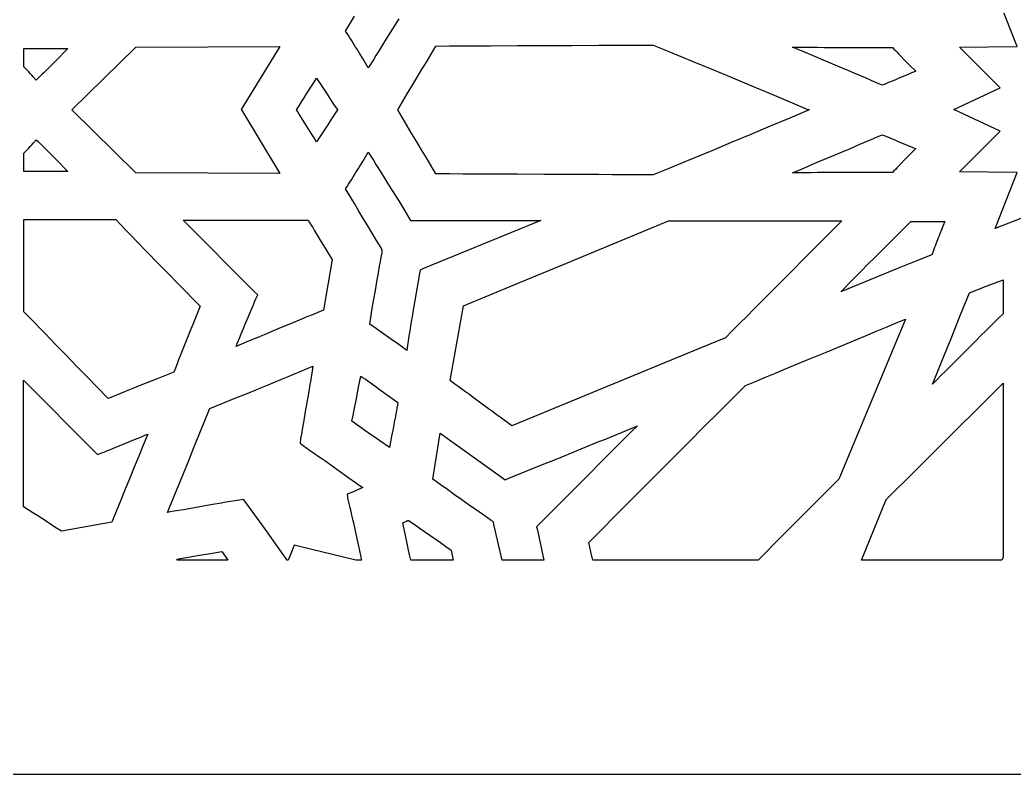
# Model space of a CAD drawing. Extents: x -500 to 500, y -1000 to 1000.
# Drawn here: x -255.5 to -23.2, y -1000 to -823.8 of the extents above; entities that cross this region are included whole.
import ezdxf

# ---------------------------------------------------------------- set-up
doc = ezdxf.new("R2010")
doc.units = 0
doc.layers.add('LAYER_1', color=18, linetype='CONTINUOUS')

msp = doc.modelspace()

# ---------------------------------------------------------------- linework, layer by layer
at = {"layer": 'LAYER_1'}
for points in [[(-500, -1000), (500, -1000), (500, 1000), (-500, 1000)], [(-244.73, -830.98), (-245.19, -831.44), (-246.09, -832.36), (-247.92, -834.23), (-248.84, -835.16), (-249.31, -835.62), (-249.77, -836.09), (-250.24, -836.55), (-250.71, -837.01), (-251.18, -837.47), (-251.65, -837.93), (-252.34, -837.15), (-252.69, -836.76), (-253.05, -836.37), (-253.41, -835.98), (-253.77, -835.59), (-253.96, -835.39), (-254.15, -835.2), (-254.34, -835), (-254.53, -834.8), (-254.53, -830.52), (-244.28, -830.52)], [(-203.79, -844.76), (-203.75, -844.82), (-194.74, -859.69), (-228.38, -859.58), (-243.34, -844.88), (-228.38, -830.17), (-194.74, -830.06)], [(-105.25, -830.65), (-102.98, -831.58), (-98.43, -833.46), (-93.88, -835.35), (-89.32, -837.25), (-84.76, -839.15), (-80.21, -841.06), (-75.66, -842.97), (-71.26, -844.82), (-71.12, -844.76), (-71.12, -844.88), (-75.66, -846.79), (-80.21, -848.69), (-84.76, -850.6), (-89.32, -852.5), (-93.88, -854.4), (-98.43, -856.29), (-102.98, -858.17), (-105.25, -859.11), (-107.52, -860.04), (-110.7, -860.02), (-113.87, -860), (-117.05, -859.99), (-120.23, -859.97), (-126.58, -859.95), (-132.93, -859.93), (-139.28, -859.9), (-145.63, -859.88), (-148.81, -859.86), (-151.98, -859.85), (-155.16, -859.83), (-158.33, -859.81), (-158.88, -858.88), (-159.43, -857.94), (-160.54, -856.08), (-161.66, -854.21), (-162.78, -852.34), (-163.9, -850.48), (-165.01, -848.61), (-166.12, -846.74), (-166.68, -845.81), (-167.23, -844.88), (-166.68, -843.94), (-166.12, -843.01), (-165.01, -841.14), (-163.9, -839.28), (-162.78, -837.41), (-161.66, -835.54), (-160.54, -833.68), (-159.43, -831.81), (-158.88, -830.88), (-158.33, -829.94), (-155.16, -829.92), (-151.98, -829.9), (-148.81, -829.89), (-145.63, -829.87), (-139.28, -829.85), (-132.93, -829.83), (-126.58, -829.8), (-120.23, -829.78), (-117.05, -829.77), (-113.87, -829.75), (-110.7, -829.73), (-107.52, -829.71)], [(-73.57, -830.19), (-72.1, -830.21), (-70.64, -830.23), (-69.18, -830.24), (-67.72, -830.25), (-66.26, -830.26), (-64.8, -830.27), (-63.34, -830.27), (-60.42, -830.28), (-57.5, -830.29), (-51.65, -830.29), (-51.32, -830.64), (-50.99, -830.98), (-50.66, -831.33), (-50.33, -831.68), (-49.66, -832.37), (-48.98, -833.07), (-48.3, -833.76), (-47.61, -834.46), (-46.23, -835.85), (-46.73, -836.04), (-47.22, -836.24), (-47.71, -836.44), (-48.2, -836.65), (-49.18, -837.05), (-50.15, -837.47), (-51.12, -837.88), (-52.1, -838.29), (-52.59, -838.49), (-53.08, -838.69), (-53.57, -838.89), (-54.07, -839.09), (-55.36, -838.52), (-56.66, -837.96), (-57.97, -837.41), (-59.27, -836.85), (-60.58, -836.29), (-61.89, -835.74), (-64.51, -834.63), (-69.77, -832.41), (-72.4, -831.3), (-73.72, -830.74), (-75.03, -830.17)], [(-185.59, -838.38), (-184.98, -839.31), (-184.36, -840.24), (-183.74, -841.17), (-182.5, -843.03), (-181.88, -843.96), (-181.26, -844.76), (-181.3, -844.82), (-181.88, -845.8), (-182.5, -846.72), (-183.74, -848.58), (-184.36, -849.52), (-184.98, -850.45), (-185.59, -851.37), (-186.21, -852.29), (-186.78, -851.38), (-187.35, -850.47), (-188.5, -848.62), (-189.08, -847.69), (-189.67, -846.75), (-190.27, -845.82), (-190.57, -845.35), (-190.87, -844.88), (-190.57, -844.41), (-190.27, -843.94), (-189.67, -843), (-189.08, -842.06), (-188.5, -841.13), (-187.35, -839.28), (-186.78, -838.37), (-186.21, -837.47)], [(-71.26, -844.82), (-71.26, -844.82), (-71.12, -844.88)], [(-251.18, -852.28), (-250.71, -852.74), (-250.24, -853.2), (-249.77, -853.66), (-249.31, -854.13), (-248.84, -854.59), (-247.92, -855.53), (-246.09, -857.39), (-245.19, -858.31), (-244.73, -858.77), (-244.28, -859.23), (-254.53, -859.23), (-254.53, -854.95), (-254.34, -854.75), (-254.15, -854.56), (-253.96, -854.36), (-253.77, -854.17), (-253.41, -853.78), (-253.05, -853.39), (-252.69, -852.99), (-252.34, -852.6), (-251.65, -851.82)], [(-53.57, -850.86), (-53.08, -851.06), (-52.59, -851.26), (-52.1, -851.46), (-51.12, -851.87), (-50.15, -852.29), (-49.18, -852.7), (-48.2, -853.11), (-47.71, -853.31), (-47.22, -853.51), (-46.73, -853.71), (-46.23, -853.91), (-47.61, -855.3), (-48.3, -855.99), (-48.98, -856.68), (-49.66, -857.38), (-50.33, -858.07), (-50.66, -858.42), (-50.99, -858.77), (-51.32, -859.12), (-51.65, -859.46), (-57.5, -859.46), (-60.42, -859.47), (-63.34, -859.48), (-64.8, -859.48), (-66.26, -859.49), (-67.72, -859.5), (-69.18, -859.51), (-70.64, -859.53), (-72.1, -859.54), (-73.57, -859.56), (-75.03, -859.58), (-73.72, -859.02), (-72.4, -858.45), (-69.77, -857.34), (-64.51, -855.12), (-61.89, -854.01), (-60.58, -853.46), (-59.27, -852.9), (-57.97, -852.35), (-56.66, -851.79), (-55.36, -851.23), (-54.07, -850.66)], [(-173.51, -855.67), (-172.91, -856.63), (-172.31, -857.58), (-171.72, -858.53), (-170.53, -860.44), (-169.35, -862.34), (-167, -866.13), (-165.83, -868.01), (-164.67, -869.88), (-164.21, -870.69), (-133.79, -870.69), (-137.21, -872.09), (-140.64, -873.49), (-144.07, -874.9), (-147.5, -876.31), (-150.94, -877.72), (-154.37, -879.13), (-157.79, -880.53), (-161.21, -881.92), (-162.02, -882.27), (-162.13, -883.08), (-162.91, -887.58), (-163.29, -889.82), (-163.67, -892.05), (-163.86, -893.17), (-164.05, -894.29), (-164.23, -895.41), (-164.42, -896.53), (-164.6, -897.65), (-164.78, -898.77), (-164.95, -899.9), (-165.13, -901.02), (-167.29, -899.46), (-168.37, -898.69), (-169.45, -897.91), (-170.53, -897.14), (-171.07, -896.76), (-171.61, -896.38), (-172.15, -896.01), (-172.69, -895.63), (-173.23, -895.26), (-173.77, -894.89), (-173.08, -890.72), (-172.73, -888.64), (-172.37, -886.55), (-172.19, -885.51), (-172.01, -884.47), (-171.83, -883.43), (-171.65, -882.38), (-171.46, -881.34), (-171.27, -880.3), (-171.08, -879.26), (-170.89, -878.22), (-170.89, -877.64), (-171.12, -877.06), (-172.16, -875.36), (-173.19, -873.65), (-174.23, -871.94), (-175.27, -870.21), (-176.3, -868.49), (-177.34, -866.75), (-179.41, -863.28), (-179.07, -862.76), (-178.73, -862.24), (-178.39, -861.71), (-178.05, -861.18), (-177.72, -860.65), (-177.38, -860.11), (-177.05, -859.58), (-176.72, -859.04), (-176.39, -858.51), (-176.07, -857.97), (-175.41, -856.89), (-174.76, -855.8), (-174.12, -854.72)], [(-231.87, -871.74), (-230.64, -873.02), (-229.41, -874.29), (-228.18, -875.56), (-225.72, -878.1), (-223.25, -880.63), (-220.79, -883.16), (-218.33, -885.68), (-213.4, -890.72), (-214.18, -892.64), (-214.96, -894.56), (-215.73, -896.49), (-216.5, -898.42), (-217.26, -900.35), (-218.02, -902.28), (-218.4, -903.24), (-218.77, -904.2), (-219.14, -905.16), (-219.51, -906.12), (-221.45, -906.89), (-223.38, -907.66), (-227.21, -909.19), (-229.12, -909.95), (-231.03, -910.71), (-231.98, -911.09), (-232.93, -911.48), (-233.88, -911.86), (-234.83, -912.25), (-239.76, -907.22), (-242.22, -904.69), (-244.68, -902.17), (-247.14, -899.63), (-249.61, -897.1), (-250.84, -895.82), (-252.07, -894.55), (-253.3, -893.27), (-254.53, -891.99), (-254.53, -870.46), (-233.1, -870.46)], [(-187.81, -871.16), (-187.44, -871.75), (-187.08, -872.33), (-186.72, -872.92), (-186.01, -874.09), (-185.31, -875.25), (-183.91, -877.56), (-183.22, -878.7), (-182.53, -879.84), (-184.6, -891.65), (-185.87, -892.17), (-187.15, -892.69), (-188.42, -893.22), (-189.7, -893.75), (-192.25, -894.81), (-194.8, -895.87), (-197.34, -896.93), (-199.89, -898), (-201.17, -898.52), (-202.44, -899.05), (-203.72, -899.58), (-204.99, -900.1), (-204.71, -899.4), (-204.42, -898.71), (-204.14, -898.01), (-203.85, -897.32), (-203.27, -895.93), (-202.69, -894.54), (-202.1, -893.15), (-201.52, -891.76), (-201.24, -891.07), (-200.95, -890.37), (-200.67, -889.68), (-200.38, -888.98), (-199.92, -888.06), (-200.73, -887.25), (-217.32, -870.58), (-188.17, -870.58)], [(-65.22, -872.52), (-66.93, -874.23), (-70.34, -877.65), (-77.15, -884.47), (-80.55, -887.88), (-82.25, -889.58), (-83.94, -891.29), (-85.64, -893), (-87.33, -894.7), (-89.02, -896.42), (-90.7, -898.13), (-96.96, -900.69), (-103.21, -903.25), (-109.45, -905.81), (-115.69, -908.37), (-121.92, -910.94), (-128.14, -913.5), (-140.59, -918.62), (-141.5, -917.97), (-142.4, -917.31), (-143.3, -916.66), (-144.2, -916), (-145.1, -915.34), (-146, -914.68), (-147.79, -913.35), (-149.58, -912.03), (-150.48, -911.37), (-151.38, -910.71), (-152.28, -910.05), (-153.18, -909.39), (-154.08, -908.74), (-154.99, -908.09), (-154.6, -905.91), (-154.21, -903.73), (-153.44, -899.34), (-152.66, -894.96), (-152.27, -892.78), (-151.88, -890.6), (-145.88, -888.13), (-139.89, -885.66), (-127.92, -880.71), (-115.95, -875.76), (-109.95, -873.28), (-103.95, -870.81), (-63.51, -870.81)], [(-39.82, -871.88), (-40.21, -872.84), (-40.6, -873.8), (-40.79, -874.28), (-40.98, -874.76), (-41.16, -875.24), (-41.35, -875.73), (-41.54, -876.21), (-41.72, -876.7), (-41.9, -877.19), (-42.08, -877.69), (-42.26, -878.18), (-42.43, -878.68), (-47.79, -880.85), (-50.46, -881.94), (-53.13, -883.02), (-55.8, -884.11), (-58.45, -885.19), (-61.1, -886.28), (-63.74, -887.36), (-62.73, -886.32), (-61.71, -885.28), (-60.69, -884.25), (-59.66, -883.22), (-58.64, -882.18), (-57.62, -881.15), (-55.56, -879.1), (-51.46, -875.01), (-49.42, -872.96), (-48.4, -871.94), (-47.38, -870.92), (-39.44, -870.92)], [(-25.84, -892.46), (-26.88, -893.48), (-27.91, -894.5), (-28.94, -895.53), (-29.97, -896.56), (-31, -897.58), (-32.02, -898.61), (-34.08, -900.68), (-36.13, -902.74), (-37.16, -903.77), (-38.19, -904.8), (-39.21, -905.82), (-40.25, -906.85), (-41.28, -907.87), (-42.31, -908.9), (-41.23, -906.24), (-40.15, -903.58), (-37.99, -898.24), (-35.83, -892.91), (-34.75, -890.25), (-33.67, -887.59), (-32.69, -887.2), (-31.7, -886.81), (-30.73, -886.43), (-29.76, -886.05), (-29.27, -885.86), (-28.78, -885.67), (-28.3, -885.48), (-27.81, -885.3), (-27.32, -885.12), (-26.83, -884.94), (-26.34, -884.76), (-25.84, -884.58)], [(-50.6, -898.41), (-52.54, -903.09), (-56.43, -912.43), (-60.32, -921.76), (-62.26, -926.44), (-64.2, -931.12), (-66.49, -933.42), (-68.78, -935.72), (-73.36, -940.31), (-77.94, -944.89), (-82.52, -949.47), (-83.05, -950), (-121.64, -950), (-122.09, -948.12), (-122.36, -947.03), (-122.62, -945.94), (-113.46, -936.74), (-108.88, -932.14), (-104.3, -927.55), (-99.72, -922.96), (-95.14, -918.38), (-92.85, -916.09), (-90.56, -913.81), (-88.27, -911.52), (-85.98, -909.24), (-83.65, -908.27), (-81.31, -907.29), (-78.98, -906.32), (-76.65, -905.35), (-71.98, -903.42), (-67.32, -901.49), (-62.65, -899.55), (-57.98, -897.62), (-55.65, -896.65), (-53.32, -895.68), (-50.98, -894.71), (-48.65, -893.73)], [(-187.19, -905.79), (-187.37, -906.85), (-187.55, -907.92), (-187.73, -908.98), (-188.09, -911.1), (-188.46, -913.22), (-188.83, -915.34), (-189.19, -917.44), (-189.55, -919.54), (-189.73, -920.59), (-189.9, -921.63), (-190.01, -922.67), (-189.32, -923.25), (-188.44, -923.86), (-187.56, -924.47), (-186.68, -925.08), (-185.8, -925.7), (-184.92, -926.32), (-184.05, -926.93), (-182.31, -928.17), (-178.84, -930.64), (-177.11, -931.87), (-176.25, -932.48), (-175.38, -933.09), (-177.8, -934.13), (-179.07, -934.6), (-178.84, -935.87), (-178.62, -936.78), (-178.41, -937.69), (-178.2, -938.6), (-177.99, -939.51), (-177.79, -940.42), (-177.59, -941.33), (-177.18, -943.15), (-176.79, -944.96), (-176.39, -946.76), (-175.69, -950), (-177.04, -950), (-190.13, -946.87), (-191.4, -946.52), (-191.86, -947.79), (-192.8, -950), (-193.06, -950), (-195.32, -946.84), (-197.75, -943.44), (-198.97, -941.73), (-200.2, -940.02), (-201.44, -938.3), (-202.69, -936.56), (-203.26, -935.87), (-204.19, -935.99), (-205.24, -936.16), (-206.3, -936.34), (-207.35, -936.52), (-208.4, -936.7), (-210.5, -937.06), (-212.6, -937.43), (-214.69, -937.8), (-216.79, -938.17), (-217.84, -938.35), (-218.89, -938.53), (-219.95, -938.7), (-221.01, -938.88), (-220.38, -937.36), (-219.76, -935.84), (-219.14, -934.32), (-218.52, -932.8), (-217.28, -929.76), (-216.05, -926.72), (-214.82, -923.68), (-213.59, -920.65), (-212.97, -919.13), (-212.35, -917.61), (-211.72, -916.09), (-211.1, -914.57), (-208.07, -913.35), (-205.05, -912.14), (-202.03, -910.92), (-200.52, -910.3), (-199.02, -909.69), (-197.51, -909.08), (-196, -908.46), (-194.5, -907.84), (-193, -907.23), (-191.5, -906.6), (-190.01, -905.98), (-188.51, -905.36), (-187.02, -904.73)], [(-238.06, -924.64), (-237.37, -925.33), (-236.33, -924.99), (-235.66, -924.71), (-234.99, -924.43), (-234.32, -924.15), (-233.65, -923.88), (-232.31, -923.33), (-230.97, -922.79), (-229.63, -922.24), (-228.29, -921.7), (-227.62, -921.42), (-226.95, -921.15), (-226.28, -920.87), (-225.61, -920.59), (-226.66, -923.15), (-227.71, -925.73), (-228.76, -928.31), (-229.82, -930.89), (-230.88, -933.47), (-231.93, -936.05), (-232.98, -938.63), (-234.02, -941.19), (-245.78, -943.28), (-246.89, -942.55), (-248, -941.82), (-249.11, -941.11), (-250.21, -940.4), (-251.31, -939.7), (-252.42, -939), (-253.53, -938.3), (-254.65, -937.61), (-254.65, -907.97)], [(-175.3, -907.41), (-174.76, -907.79), (-174.22, -908.16), (-173.68, -908.54), (-173.14, -908.92), (-172.6, -909.3), (-171.52, -910.07), (-170.44, -910.84), (-169.36, -911.62), (-167.2, -913.18), (-167.31, -913.83), (-167.42, -914.49), (-167.54, -915.14), (-167.65, -915.8), (-167.77, -916.46), (-167.89, -917.12), (-168.02, -917.78), (-168.14, -918.45), (-168.39, -919.77), (-168.64, -921.09), (-168.9, -922.41), (-169.16, -923.71), (-171.39, -922.17), (-172.49, -921.41), (-173.58, -920.65), (-174.67, -919.89), (-175.76, -919.12), (-176.3, -918.74), (-176.84, -918.35), (-177.38, -917.97), (-177.92, -917.58), (-177.66, -916.24), (-177.4, -914.91), (-176.88, -912.27), (-176.36, -909.65), (-175.84, -907.04)], [(-25.84, -949.3), (-26.13, -950), (-58.91, -950), (-53.14, -935.87), (-46.32, -929.1), (-42.91, -925.7), (-39.49, -922.31), (-36.08, -918.91), (-32.67, -915.5), (-30.96, -913.8), (-29.25, -912.09), (-27.55, -910.38), (-25.84, -908.66)], [(-112.66, -920.05), (-114.1, -921.49), (-115.54, -922.93), (-116.98, -924.37), (-118.42, -925.81), (-119.86, -927.25), (-122.73, -930.14), (-125.61, -933.03), (-127.04, -934.47), (-128.48, -935.91), (-129.92, -937.35), (-131.36, -938.79), (-132.81, -940.22), (-134.25, -941.66), (-134.83, -942.24), (-134.6, -943.05), (-133.65, -947.47), (-133.1, -950), (-142.83, -950), (-144.74, -941.66), (-144.85, -941.08), (-145.43, -940.73), (-147.12, -939.55), (-148.82, -938.37), (-150.52, -937.17), (-152.23, -935.97), (-153.93, -934.76), (-155.63, -933.55), (-157.33, -932.34), (-158.18, -931.73), (-159.02, -931.12), (-157.29, -920.36), (-142.78, -930.78), (-142.09, -931.24), (-141.28, -930.89), (-133.76, -927.85), (-130, -926.33), (-126.25, -924.8), (-124.37, -924.03), (-122.49, -923.27), (-120.61, -922.5), (-118.73, -921.73), (-116.85, -920.95), (-114.97, -920.18), (-113.09, -919.4), (-111.21, -918.62)], [(-163.42, -941.6), (-162.18, -942.47), (-160.95, -943.34), (-159.71, -944.2), (-158.48, -945.07), (-157.25, -945.94), (-156.01, -946.81), (-154.76, -947.68), (-154.33, -949.67), (-154.26, -950), (-164.2, -950), (-164.46, -948.77), (-164.78, -947.27), (-165.11, -945.78), (-165.43, -944.28), (-165.74, -942.79), (-165.9, -942.05), (-166.05, -941.31), (-165.71, -941.14), (-165.53, -941.06), (-165.36, -940.98), (-165.19, -940.9), (-165.1, -940.87), (-165.01, -940.84), (-164.93, -940.81), (-164.84, -940.78), (-164.75, -940.75), (-164.67, -940.73)], [(-207.94, -948.57), (-207.55, -949.11), (-206.9, -950), (-218.64, -950), (-218.82, -949.76), (-217.48, -949.54), (-216.16, -949.33), (-213.53, -948.89), (-210.93, -948.46), (-208.33, -948.03)]]:
    msp.add_lwpolyline(points, close=True, dxfattribs=at)
for points in [[(-14.55, -867.45), (-27.68, -872.55), (-22.5, -859.47), (-35.98, -859.35), (-26.53, -849.86), (-37.36, -844.76), (-26.53, -839.67), (-35.98, -830.18), (-22.5, -830.06), (-27.68, -816.98), (-14.55, -822.07)], [(-167, -823.62), (-169.35, -827.41), (-170.53, -829.31), (-171.72, -831.22), (-172.31, -832.17), (-172.91, -833.13), (-173.51, -834.08), (-174.12, -835.04), (-174.76, -833.95), (-175.41, -832.87), (-176.07, -831.79), (-176.39, -831.25), (-176.72, -830.71), (-177.05, -830.17), (-177.38, -829.64), (-177.72, -829.1), (-178.05, -828.57), (-178.39, -828.04), (-178.73, -827.52), (-179.07, -826.99), (-179.41, -826.47), (-177.34, -823)]]:
    msp.add_lwpolyline(points, dxfattribs=at)

doc.saveas('drawing.dxf')
